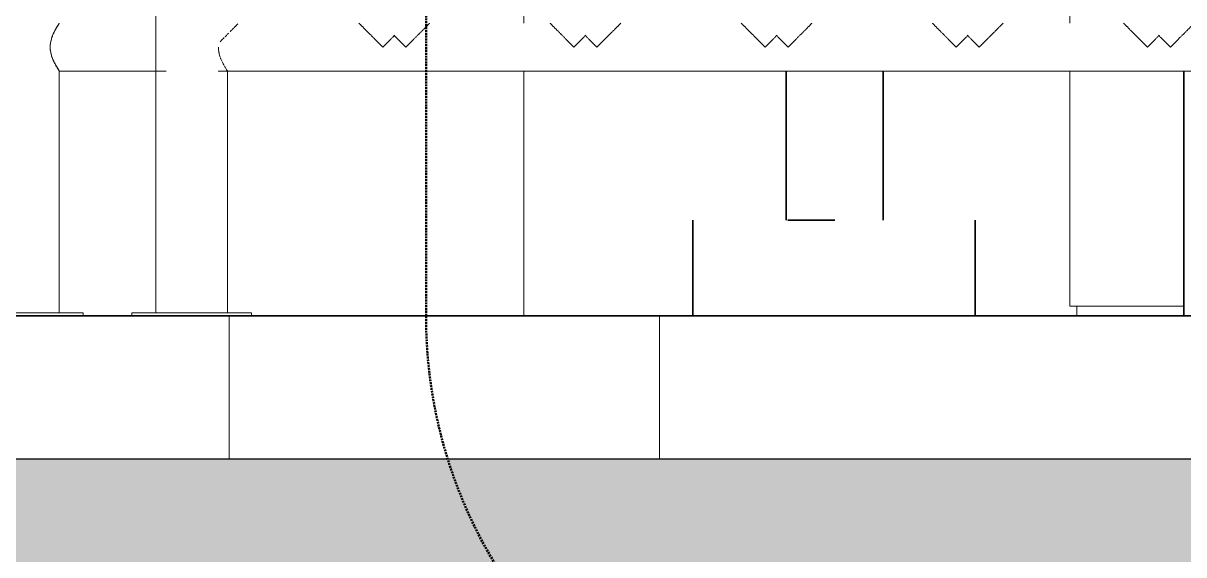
# Model space of a CAD drawing. Header units: millimetres. Extents: x -153298 to 620751, y -313239 to 250031.
# Drawn here: x 76891 to 78106, y -226695 to -226139 of the extents above; entities that cross this region are included whole.
import ezdxf

# ---------------------------------------------------------------- set-up
doc = ezdxf.new("R2010")
doc.units = ezdxf.units.MM
doc.linetypes.add('Centre', pattern=[31.75, 6.35, -4.7625, 15.875, -4.7625])
doc.linetypes.add('DPA_Hidden 50', pattern=[3, 2, -1])
doc.layers.add('000 - EXISTING_CANOPY_MAIN_COLOR_1', color=7, linetype='Continuous')
for name, color, linetype, lineweight in [('A-ANNO-SYMB', 7, 'Continuous', 9), ('A-DETL-GENF', 7, 'Continuous', 35), ('A-DETL-THIN', 7, 'Continuous', 25), ('A-FLOR-E', 7, 'Continuous', 35), ('A-FLOR-HRAL', 7, 'Continuous', 25), ('A-FLOR-LEVL', 7, 'Continuous', 35), ('A-FLOR-OTLN', 7, 'Continuous', 35), ('A-GENM', 7, 'Continuous', 9), ('A-WALL-PATT', 7, 'Continuous', 35), ('E-LITE-EQPM', 7, 'Continuous', 35), ('WALL-E', 7, 'Continuous', 35)]:
    doc.layers.add(name, color=color, linetype=linetype, lineweight=lineweight)

# ---------------------------------------------------------------- blocks, each defined once
blk = doc.blocks.new('ACM_Handhole - ACM_Handhole-V175-2150-01 ENTRANCE 1 ELEVATION 4')
at = {"layer": 'E-LITE-EQPM', "color": 7, "lineweight": 20}
for p, q in [((10204.4, 101450), (9754.4, 101450)), ((9754.4, 101450), (10204.4, 101450)), ((9754.4, 101300), (9754.4, 101450)), ((10144.4, 101450), (9814.4, 101450)), ((9814.4, 101450), (10144.4, 101450)), ((10139.4, 101450), (9819.4, 101450)), ((9819.4, 101450), (10139.4, 101450)), ((10204.4, 101450), (10204.4, 101300))]:
    blk.add_line(p, q, dxfattribs=at)
blk = doc.blocks.new('PPL-C-AECM-1-PP19-EE-M3-0001_rvt-3-2150-01 ENTRANCE 1 ELEVATION 4')
at = {"layer": 'E-LITE-EQPM', "color": 7, "lineweight": 20}
blk.add_blockref('ACM_Handhole - ACM_Handhole-V175-2150-01 ENTRANCE 1 ELEVATION 4', (0, 0), dxfattribs=at)
blk = doc.blocks.new('PPL-C-AECM-1-PP19-EE-M3-0001_rvt-4-2150-01 ENTRANCE 1 ELEVATION 4')
at = {"layer": 'E-LITE-EQPM', "color": 7, "lineweight": 20}
blk.add_blockref('ACM_Handhole - ACM_Handhole-V175-2150-01 ENTRANCE 1 ELEVATION 4', (0, 0), dxfattribs=at)
blk = doc.blocks.new('Railing - RL7_Baluster Post-V151-2150-01 ENTRANCE 1 ELEVATION 4')
at = {"layer": '000 - EXISTING_CANOPY_MAIN_COLOR_1', "color": 7, "lineweight": 9}
for p, q in [((10753, 102675), (10753, 102533.5)), ((10753, 102533.5), (10753, 102675)), ((10803, 102533.5), (10803, 102675)), ((10803, 102533.5), (10803, 102675)), ((10803, 101756), (10803, 102483.5)), ((10803, 101756), (10803, 102483.5)), ((10859, 102431.3), (10803, 102431.3)), ((10803, 102421.2), (10803, 102429.9)), ((10803, 102429.9), (10803, 102421.2)), ((10803, 102421.2), (10803, 102412.6)), ((10803, 102412.6), (10803, 102421.2)), ((10803, 102411.3), (10859, 102411.3)), ((10859, 102181.3), (10803, 102181.3)), ((10803, 102171.2), (10803, 102179.9)), ((10803, 102179.9), (10803, 102171.2)), ((10803, 102171.2), (10803, 102162.6)), ((10803, 102162.6), (10803, 102171.2)), ((10803, 102161.3), (10859, 102161.3)), ((10753, 101706.1), (10753, 101601.2)), ((10753, 101601.2), (10753, 101706.1)), ((10803, 101649.2), (10803, 101706.1)), ((10803, 101653.3), (10803, 101706.1))]:
    blk.add_line(p, q, dxfattribs=at)
at = {"layer": '000 - EXISTING_CANOPY_MAIN_COLOR_1', "color": 7, "lineweight": 9, "flags": 128}
for points in [[(10865, 102432.5), (10864.5, 102432.3), (10863.9, 102432.1), (10863.3, 102431.9), (10862.8, 102431.7), (10862.2, 102431.6), (10861.6, 102431.5), (10861, 102431.4), (10860.4, 102431.3), (10859.8, 102431.3), (10859.2, 102431.3), (10859, 102431.3)], [(10859, 102411.3), (10860.4, 102411.3), (10861.8, 102411.4), (10863.2, 102411.5), (10864.6, 102411.7)], [(10865, 102182.5), (10864.5, 102182.3), (10863.9, 102182.1), (10863.3, 102181.9), (10862.8, 102181.7), (10862.2, 102181.6), (10861.6, 102181.5), (10861, 102181.4), (10860.4, 102181.3), (10859.8, 102181.3), (10859.2, 102181.3), (10859, 102181.3)], [(10859, 102161.3), (10860.4, 102161.3), (10861.8, 102161.4), (10863.2, 102161.5), (10864.6, 102161.7)]]:
    blk.add_lwpolyline(points, dxfattribs=at)
blk = doc.blocks.new('Railing - RL7_Baluster Post-V152-2150-01 ENTRANCE 1 ELEVATION 4')
at = {"layer": '000 - EXISTING_CANOPY_MAIN_COLOR_1', "color": 7, "lineweight": 9}
for p, q in [((10753, 102601.2), (10753, 102533.5)), ((10753, 102533.5), (10753, 102601.2)), ((10803, 102533.5), (10803, 102601.2)), ((10803, 102533.5), (10803, 102601.2)), ((10803, 101756), (10803, 102483.5)), ((10803, 101756), (10803, 102483.5)), ((10859, 102331.3), (10803, 102331.3)), ((10803, 102321.2), (10803, 102329.9)), ((10803, 102329.9), (10803, 102321.2)), ((10803, 102321.2), (10803, 102312.6)), ((10803, 102312.6), (10803, 102321.2)), ((10803, 102311.3), (10859, 102311.3)), ((10859, 102081.3), (10803, 102081.3)), ((10803, 102071.2), (10803, 102079.9)), ((10803, 102079.9), (10803, 102071.2)), ((10803, 102071.2), (10803, 102064.2)), ((10803, 102064.2), (10803, 102071.2)), ((10803, 102061.3), (10859, 102061.3)), ((10753, 101706.1), (10753, 101501.2)), ((10753, 101501.2), (10753, 101706.1)), ((10803, 101549.2), (10803, 101706.1)), ((10803, 101553.3), (10803, 101706.1))]:
    blk.add_line(p, q, dxfattribs=at)
at = {"layer": '000 - EXISTING_CANOPY_MAIN_COLOR_1', "color": 7, "lineweight": 9, "flags": 128}
for points in [[(10865, 102332.5), (10864.5, 102332.3), (10863.9, 102332.1), (10863.3, 102331.9), (10862.8, 102331.7), (10862.2, 102331.6), (10861.6, 102331.5), (10861, 102331.4), (10860.4, 102331.3), (10859.8, 102331.3), (10859.2, 102331.3), (10859, 102331.3)], [(10859, 102311.3), (10860.4, 102311.3), (10861.8, 102311.4), (10863.2, 102311.5), (10864.6, 102311.7), (10866, 102311.9), (10867.4, 102312.3), (10868.7, 102312.6), (10870.1, 102313), (10871.4, 102313.5), (10872.7, 102314), (10874, 102314.6)], [(10865, 102082.5), (10864.5, 102082.3), (10863.9, 102082.1), (10863.3, 102081.9), (10862.8, 102081.7), (10862.2, 102081.6), (10861.6, 102081.5), (10861, 102081.4), (10860.4, 102081.3), (10859.8, 102081.3), (10859.2, 102081.3), (10859, 102081.3)], [(10859, 102061.3), (10860.4, 102061.3), (10861.8, 102061.4), (10863.2, 102061.5), (10864.6, 102061.7), (10866, 102061.9), (10867.4, 102062.3), (10868.7, 102062.6), (10870.1, 102063), (10871.4, 102063.5), (10872.7, 102064), (10874, 102064.6)]]:
    blk.add_lwpolyline(points, dxfattribs=at)
blk = doc.blocks.new('Railing - RL7_Baluster Post-V158-2150-01 ENTRANCE 1 ELEVATION 4')
at = {"layer": '000 - EXISTING_CANOPY_MAIN_COLOR_1', "color": 7, "lineweight": 9}
for p, q in [((10803, 101756), (10803, 102483.5)), ((10803, 101756), (10803, 102483.5)), ((10874, 102316.1), (10874, 102248.3)), ((10859, 102233.3), (10803, 102233.3)), ((10803, 102223.3), (10803, 102232)), ((10803, 102232), (10803, 102223.3)), ((10803, 102223.3), (10803, 102220.7)), ((10803, 102220.7), (10803, 102223.3)), ((10803, 102219.8), (10803, 102214.7)), ((10803, 102214.7), (10803, 102219.8)), ((10803, 102213.3), (10859, 102213.3)), ((10874, 102066.1), (10874, 101998.3)), ((10859, 101983.3), (10803, 101983.3)), ((10803, 101973.3), (10803, 101982)), ((10803, 101982), (10803, 101973.3)), ((10803, 101973.3), (10803, 101964.7)), ((10803, 101964.7), (10803, 101973.3)), ((10803, 101963.3), (10859, 101963.3)), ((10753, 101706.1), (10753, 101450)), ((10753, 101450), (10753, 101706.1)), ((10803, 101452), (10803, 101706.1)), ((10803, 101455.4), (10803, 101706.1))]:
    blk.add_line(p, q, dxfattribs=at)
at = {"layer": '000 - EXISTING_CANOPY_MAIN_COLOR_1', "color": 7, "lineweight": 9, "flags": 128}
for points in [[(10874, 102248.3), (10874, 102247.7), (10874, 102247.1), (10873.9, 102246.5), (10873.9, 102245.9), (10873.7, 102245.4), (10873.6, 102244.8), (10873.5, 102244.2), (10873.3, 102243.6), (10873.1, 102243), (10872.9, 102242.5), (10872.6, 102241.9), (10872.4, 102241.4), (10872.1, 102240.9), (10871.8, 102240.4), (10871.4, 102239.9), (10871.1, 102239.4), (10870.7, 102238.9), (10870.3, 102238.4), (10869.9, 102238), (10869.5, 102237.6), (10869.1, 102237.2), (10868.6, 102236.8), (10868.1, 102236.4), (10867.7, 102236), (10867.2, 102235.7), (10866.6, 102235.4), (10866.1, 102235.1), (10865.6, 102234.8), (10865, 102234.6), (10864.5, 102234.4), (10863.9, 102234.1), (10863.3, 102234), (10862.8, 102233.8), (10862.2, 102233.7), (10861.6, 102233.6), (10861, 102233.5), (10860.4, 102233.4), (10859.8, 102233.4), (10859.2, 102233.3), (10859, 102233.3)], [(10859, 102213.3), (10860.4, 102213.4), (10861.8, 102213.4), (10863.2, 102213.6), (10864.6, 102213.8), (10866, 102214), (10867.4, 102214.3), (10868.7, 102214.7), (10870.1, 102215.1), (10871.4, 102215.6), (10872.7, 102216.1), (10874, 102216.7), (10875.2, 102217.3), (10876.4, 102218), (10877.6, 102218.7), (10878.8, 102219.4), (10880, 102220.3), (10881.1, 102221.1), (10882.1, 102222), (10883.2, 102223), (10884.2, 102223.9), (10885.1, 102225), (10886, 102226), (10886.9, 102227.1), (10887.7, 102228.3), (10888.5, 102229.4), (10889.2, 102230.6), (10889.9, 102231.8)], [(10874, 101998.3), (10874, 101997.7), (10874, 101997.1), (10873.9, 101996.5), (10873.9, 101995.9), (10873.7, 101995.4), (10873.6, 101994.8), (10873.5, 101994.2), (10873.3, 101993.6), (10873.1, 101993), (10872.9, 101992.5), (10872.6, 101991.9), (10872.4, 101991.4), (10872.1, 101990.9), (10871.8, 101990.4), (10871.4, 101989.9), (10871.1, 101989.4), (10870.7, 101988.9), (10870.3, 101988.4), (10869.9, 101988), (10869.5, 101987.6), (10869.1, 101987.2), (10868.6, 101986.8), (10868.1, 101986.4), (10867.7, 101986), (10867.2, 101985.7), (10866.6, 101985.4), (10866.1, 101985.1), (10865.6, 101984.8), (10865, 101984.6), (10864.5, 101984.4), (10863.9, 101984.1), (10863.3, 101984), (10862.8, 101983.8), (10862.2, 101983.7), (10861.6, 101983.6), (10861, 101983.5), (10860.4, 101983.4), (10859.8, 101983.4), (10859.2, 101983.3), (10859, 101983.3)], [(10859, 101963.3), (10860.4, 101963.4), (10861.8, 101963.4), (10863.2, 101963.6), (10864.6, 101963.8), (10866, 101964), (10867.4, 101964.3), (10868.7, 101964.7), (10870.1, 101965.1), (10871.4, 101965.6), (10872.7, 101966.1), (10874, 101966.7), (10875.2, 101967.3), (10876.4, 101968), (10877.6, 101968.7), (10878.8, 101969.4), (10880, 101970.3), (10881.1, 101971.1), (10882.1, 101972), (10883.2, 101973), (10884.2, 101973.9), (10885.1, 101975), (10886, 101976), (10886.9, 101977.1), (10887.7, 101978.3), (10888.5, 101979.4), (10889.2, 101980.6), (10889.9, 101981.8)]]:
    blk.add_lwpolyline(points, dxfattribs=at)
blk = doc.blocks.new('Railing - Railing-6648742-2150-01 ENTRANCE 1 ELEVATION 4')
at = {"color": 7}
for name in ['Railing - RL7_Baluster Post-V151-2150-01 ENTRANCE 1 ELEVATION 4', 'Railing - RL7_Baluster Post-V152-2150-01 ENTRANCE 1 ELEVATION 4', 'Railing - RL7_Baluster Post-V158-2150-01 ENTRANCE 1 ELEVATION 4']:
    blk.add_blockref(name, (0, 0), dxfattribs=at)
blk = doc.blocks.new('LUMINAIRE BOLLARD - LUMINAIRE BOLLARD-V323-2150-01 ENTRANCE 1 ELEVATION 4')
at = {"layer": 'A-GENM', "color": 7}
for p, q in [((10633.8, 102410), (10633.8, 101756)), ((10689.8, 102410), (10633.8, 102410)), ((10633.8, 102410), (10689.8, 102410)), ((10657.9, 102310), (10656.5, 102310)), ((10656.5, 102310), (10689.8, 102310)), ((10656.5, 102310), (10656.5, 102260)), ((10681.4, 102310), (10657.9, 102310)), ((10689.8, 102310), (10688, 102310)), ((10689.8, 102260), (10656.5, 102260)), ((10656.5, 102260), (10657.9, 102260)), ((10657.9, 102260), (10681.4, 102260)), ((10688, 102260), (10689.8, 102260)), ((10633.8, 101706), (10633.8, 101460)), ((10753.6, 101460), (10633.8, 101460)), ((10633.8, 101460), (10753.6, 101460)), ((10641.3, 101460), (10641.3, 101450)), ((10641.3, 101460), (10753.7, 101460)), ((10753.7, 101460), (10641.3, 101460))]:
    blk.add_line(p, q, dxfattribs=at)
at = {"layer": 'A-GENM', "color": 7, "flags": 128}
blk.add_lwpolyline([(10633.8, 102410), (10636.4, 102413.2), (10639.2, 102416.4), (10642.2, 102419.4), (10645.2, 102422.3), (10648.3, 102425.1), (10651.6, 102427.7), (10655, 102430.3), (10658.4, 102432.6), (10662, 102434.9), (10665.6, 102437), (10669.3, 102438.9), (10673.1, 102440.7), (10677, 102442.4), (10680.9, 102443.9), (10684.9, 102445.2), (10689, 102446.4)], dxfattribs=at)
blk = doc.blocks.new('ACM_L14 - LED Street Light Luminaire with Wide Light - PRA4-CB-8-17314108-2150-01 ENTRANCE 1 ELEVATION 4')
at = {"layer": 'E-LITE-EQPM', "color": 7}
for p, q in [((10337, 101706), (10337, 101550)), ((10438.6, 101550), (10438.6, 101706)), ((10239.4, 101550), (10239.4, 101450)), ((10338, 101550), (10338, 101550)), ((10387.8, 101550), (10338.8, 101550)), ((10338.8, 101550), (10387.8, 101550)), ((10387, 101550), (10387, 101550)), ((10387, 101550), (10387, 101550)), ((10387.8, 101550), (10387.8, 101550)), ((10534.7, 101450), (10534.7, 101550)), ((10687, 101450), (10087, 101450)), ((10087, 101450), (10687, 101450)), ((10387, 101450), (10387, 101450)), ((10387, 101450), (10387, 101450))]:
    blk.add_line(p, q, dxfattribs=at)
blk = doc.blocks.new('Railing - 2800 _L_-V328-2150-01 ENTRANCE 1 ELEVATION 4')
at = {"layer": '000 - EXISTING_CANOPY_MAIN_COLOR_1', "color": 7, "lineweight": 9}
for p, q in [((9576.5, 101453.2), (9576.5, 101706)), ((9576.5, 101706), (9688.5, 101706)), ((9742.7, 101706), (10939, 101706)), ((9476.5, 101453.2), (9601.5, 101453.2)), ((9601.5, 101450), (9476.5, 101450)), ((9476.5, 101450), (9601.5, 101450)), ((9501.5, 101450), (9557.6, 101450)), ((9557.6, 101450), (9501.5, 101450)), ((9557.8, 101450), (9576.5, 101450)), ((9576.5, 101450), (9557.8, 101450)), ((9601.5, 101453.2), (9576.5, 101453.2)), ((9601.5, 101453.2), (9601.5, 101450)), ((9601.5, 101450), (9601.5, 101453.2))]:
    blk.add_line(p, q, dxfattribs=at)
for points, knots in [([(9567, 101731), (9567, 101732), (9567.1, 101733.9), (9567.5, 101736.7), (9568.1, 101739), (9568.6, 101740.7), (9569, 101742), (9569.5, 101743.2), (9570.2, 101744.8), (9571.4, 101747.4), (9572.9, 101750.3), (9574.3, 101752.5), (9575.1, 101753.7), (9575.6, 101754.5), (9576, 101755.2), (9576.4, 101755.8), (9576.5, 101756), (9576.5, 101756)], [0, 0, 0, 0, 0.071429, 0.142857, 0.214286, 0.25, 0.285714, 0.321429, 0.357143, 0.428571, 0.571429, 0.678571, 0.732143, 0.785714, 0.839286, 0.892857, 1, 1, 1, 1]), ([(9573.1, 101750.4), (9572.4, 101749.3), (9571.2, 101747), (9569.9, 101744.1), (9569.2, 101742.3), (9568.7, 101741.1), (9568.2, 101739.4), (9567.7, 101737.4), (9567.2, 101734.7), (9567, 101732.5), (9567, 101731)], [0.4285714, 0.4285714, 0.4285714, 0.4285714, 0.5714286, 0.6785714, 0.7053571, 0.7321429, 0.7857143, 0.8392857, 0.8928571, 1, 1, 1, 1]), ([(9576.1, 101755.3), (9575.8, 101754.9), (9575, 101753.7), (9573.8, 101751.8), (9573.3, 101750.8)], [0.1428571, 0.1428571, 0.1428571, 0.1428571, 0.2857143, 0.4137152, 0.4137152, 0.4137152, 0.4137152]), ([(9750, 101741.9), (9750.4, 101742.4), (9751.6, 101743.5), (9752.7, 101744.7), (9753.5, 101745.4), (9753.5, 101745.5)], [-0.6699948, -0.6699948, -0.6699948, -0.6699948, -0.625, -0.5625, -0.5551598, -0.5551598, -0.5551598, -0.5551598]), ([(9761.4, 101753.4), (9761.6, 101753.6), (9762, 101754), (9762.7, 101754.7), (9763.1, 101755.1), (9763.3, 101755.3)], [-0.25, -0.25, -0.25, -0.25, -0.21875, -0.1875, -0.125, -0.125, -0.125, -0.125]), ([(9939, 101731), (9940.4, 101732.4), (9943.2, 101735.2), (9946.7, 101738.7), (9949.4, 101741.4), (9951.4, 101743.4), (9953, 101745), (9954.2, 101746.2), (9955.2, 101747.1), (9956.1, 101748), (9956.9, 101748.9), (9957.8, 101749.7), (9958.6, 101750.6), (9959.3, 101751.3), (9960.1, 101752.1), (9960.8, 101752.7), (9961.4, 101753.4), (9962, 101754), (9962.7, 101754.7), (9963.4, 101755.4), (9963.9, 101755.9), (9964, 101756), (9964, 101756)], [-1, -1, -1, -1, -0.875, -0.75, -0.6875, -0.625, -0.5625, -0.53125, -0.5, -0.46875, -0.4375, -0.40625, -0.375, -0.34375, -0.3125, -0.28125, -0.25, -0.21875, -0.1875, -0.125, -0.0625, 0, 0, 0, 0]), ([(10139, 101731), (10140.4, 101732.4), (10143.2, 101735.2), (10146.7, 101738.7), (10149.4, 101741.4), (10151.4, 101743.4), (10153, 101745), (10154.2, 101746.2), (10155.2, 101747.1), (10156.1, 101748), (10156.9, 101748.9), (10157.8, 101749.7), (10158.6, 101750.6), (10159.3, 101751.3), (10160.1, 101752.1), (10160.8, 101752.7), (10161.4, 101753.4), (10162, 101754), (10162.7, 101754.7), (10163.4, 101755.4), (10163.9, 101755.9), (10164, 101756), (10164, 101756)], [-1, -1, -1, -1, -0.875, -0.75, -0.6875, -0.625, -0.5625, -0.53125, -0.5, -0.46875, -0.4375, -0.40625, -0.375, -0.34375, -0.3125, -0.28125, -0.25, -0.21875, -0.1875, -0.125, -0.0625, 0, 0, 0, 0]), ([(10339, 101731), (10340.4, 101732.4), (10343.2, 101735.2), (10346.7, 101738.7), (10349.4, 101741.4), (10351.4, 101743.4), (10353, 101745), (10354.2, 101746.2), (10355.2, 101747.1), (10356.1, 101748), (10356.9, 101748.9), (10357.8, 101749.7), (10358.6, 101750.6), (10359.3, 101751.3), (10360.1, 101752.1), (10360.8, 101752.7), (10361.4, 101753.4), (10362, 101754), (10362.7, 101754.7), (10363.4, 101755.4), (10363.9, 101755.9), (10364, 101756), (10364, 101756)], [-1, -1, -1, -1, -0.875, -0.75, -0.6875, -0.625, -0.5625, -0.53125, -0.5, -0.46875, -0.4375, -0.40625, -0.375, -0.34375, -0.3125, -0.28125, -0.25, -0.21875, -0.1875, -0.125, -0.0625, 0, 0, 0, 0]), ([(10564, 101756), (10564, 101756), (10563.9, 101755.9), (10563.4, 101755.4), (10562.7, 101754.7), (10562, 101754), (10561.4, 101753.4), (10560.8, 101752.7), (10560.1, 101752.1), (10559.3, 101751.3), (10558.6, 101750.6), (10557.8, 101749.7), (10556.9, 101748.9), (10556.1, 101748), (10555.2, 101747.1), (10554.2, 101746.2), (10553, 101745), (10551.4, 101743.4), (10549.4, 101741.4), (10546.7, 101738.7), (10543.2, 101735.2), (10540.4, 101732.4), (10539, 101731)], [0, 0, 0, 0, 0.0625, 0.125, 0.1875, 0.21875, 0.25, 0.28125, 0.3125, 0.34375, 0.375, 0.40625, 0.4375, 0.46875, 0.5, 0.53125, 0.5625, 0.625, 0.6875, 0.75, 0.875, 1, 1, 1, 1]), ([(10764, 101756), (10764, 101756), (10763.9, 101755.9), (10763.4, 101755.4), (10762.7, 101754.7), (10762, 101754), (10761.4, 101753.4), (10760.8, 101752.7), (10760.1, 101752.1), (10759.3, 101751.3), (10758.6, 101750.6), (10757.8, 101749.7), (10756.9, 101748.9), (10756.1, 101748), (10755.2, 101747.1), (10754.2, 101746.2), (10753, 101745), (10751.4, 101743.4), (10749.4, 101741.4), (10746.7, 101738.7), (10743.2, 101735.2), (10740.4, 101732.4), (10739, 101731)], [0, 0, 0, 0, 0.0625, 0.125, 0.1875, 0.21875, 0.25, 0.28125, 0.3125, 0.34375, 0.375, 0.40625, 0.4375, 0.46875, 0.5, 0.53125, 0.5625, 0.625, 0.6875, 0.75, 0.875, 1, 1, 1, 1]), ([(9744.7, 101736.7), (9745.6, 101737.6), (9747.1, 101739), (9748.5, 101740.4), (9749, 101741)], [-0.8294938, -0.8294938, -0.8294938, -0.8294938, -0.75, -0.6992717, -0.6992717, -0.6992717, -0.6992717]), ([(9926.7, 101743.4), (9927.3, 101742.7), (9928.6, 101741.4), (9931.3, 101738.7), (9934.8, 101735.2), (9937.6, 101732.4), (9939, 101731)], [-0.375, -0.375, -0.375, -0.375, -0.3125, -0.25, -0.125, 0, 0, 0, 0]), ([(10126.7, 101743.4), (10127.3, 101742.7), (10128.6, 101741.4), (10131.3, 101738.7), (10134.8, 101735.2), (10137.6, 101732.4), (10139, 101731)], [-0.375, -0.375, -0.375, -0.375, -0.3125, -0.25, -0.125, 0, 0, 0, 0]), ([(10326.7, 101743.4), (10327.3, 101742.7), (10328.6, 101741.4), (10331.3, 101738.7), (10334.8, 101735.2), (10337.6, 101732.4), (10339, 101731)], [-0.375, -0.375, -0.375, -0.375, -0.3125, -0.25, -0.125, 0, 0, 0, 0]), ([(10539, 101731), (10537.6, 101732.4), (10534.8, 101735.2), (10531.3, 101738.7), (10528.6, 101741.4), (10527.3, 101742.7), (10526.7, 101743.4)], [0, 0, 0, 0, 0.125, 0.25, 0.3125, 0.375, 0.375, 0.375, 0.375]), ([(10739, 101731), (10737.6, 101732.4), (10734.8, 101735.2), (10731.3, 101738.7), (10728.6, 101741.4), (10727.3, 101742.7), (10726.7, 101743.4)], [0, 0, 0, 0, 0.125, 0.25, 0.3125, 0.375, 0.375, 0.375, 0.375]), ([(9576.5, 101706), (9576.5, 101706), (9576.2, 101706.5), (9574.9, 101708.4), (9573.1, 101711.4), (9571.2, 101715), (9569.9, 101717.9), (9569.2, 101719.7), (9568.7, 101720.9), (9568.2, 101722.6), (9567.7, 101724.6), (9567.2, 101727.3), (9567, 101729.5), (9567, 101731)], [0, 0, 0, 0, 0.142857, 0.285714, 0.428571, 0.571429, 0.678571, 0.705357, 0.732143, 0.785714, 0.839286, 0.892857, 1, 1, 1, 1]), ([(9567, 101731), (9567, 101730), (9567.1, 101728.1), (9567.5, 101725.3), (9568.1, 101723), (9568.6, 101721.3), (9569, 101720), (9569.5, 101718.8), (9570.2, 101717.2), (9571.4, 101714.6), (9572.4, 101712.7), (9573.1, 101711.6)], [0, 0, 0, 0, 0.0714286, 0.1428571, 0.2142857, 0.25, 0.2857143, 0.3214286, 0.3571429, 0.4285714, 0.5714286, 0.5714286, 0.5714286, 0.5714286]), ([(9573.1, 101711.6), (9573.6, 101710.7), (9574.3, 101709.5), (9575.1, 101708.3), (9575.6, 101707.5), (9575.9, 101707), (9576, 101706.7), (9576.1, 101706.7)], [0.5714286, 0.5714286, 0.5714286, 0.5714286, 0.6785714, 0.7321429, 0.7857143, 0.8392857, 0.8571429, 0.8571429, 0.8571429, 0.8571429])]:
    blk.add_open_spline(points, degree=3, knots=knots, dxfattribs=at)
blk.add_open_spline([(9755.2, 101747.1), (9755.5, 101747.4), (9756.1, 101748), (9756.9, 101748.9), (9757.8, 101749.7), (9758.6, 101750.6), (9759.3, 101751.3), (9760.1, 101752.1), (9760.8, 101752.7), (9761.2, 101753.2), (9761.4, 101753.4)], degree=3, dxfattribs=at)
blk = doc.blocks.new('Railing - 2800 _L_-V329-2150-01 ENTRANCE 1 ELEVATION 4')
at = {"layer": '000 - EXISTING_CANOPY_MAIN_COLOR_1', "color": 7, "lineweight": 9}
for p, q in [((9677.5, 102625), (9677.5, 101453.2)), ((9752.5, 101453.2), (9752.5, 101706)), ((9752.5, 101706), (11115, 101706)), ((9677.5, 101453.2), (9652.5, 101453.2)), ((9652.5, 101453.2), (9777.5, 101453.2)), ((9652.5, 101453.2), (9652.5, 101450)), ((9652.5, 101453.2), (9652.5, 101450)), ((9777.5, 101450), (9652.5, 101450)), ((9652.5, 101450), (9777.5, 101450)), ((9677.5, 101450), (9752.5, 101450)), ((9752.5, 101450), (9677.5, 101450)), ((9777.5, 101453.2), (9752.5, 101453.2)), ((9777.5, 101453.2), (9777.5, 101450)), ((9777.5, 101450), (9777.5, 101453.2))]:
    blk.add_line(p, q, dxfattribs=at)
for points, knots in [([(9890, 101756), (9890, 101756), (9890.2, 101755.9), (9890.7, 101755.4), (9891.4, 101754.7), (9892.1, 101754), (9892.6, 101753.4), (9893.3, 101752.7), (9894, 101752.1), (9894.7, 101751.3), (9895.5, 101750.6), (9896.3, 101749.7), (9897.1, 101748.9), (9898, 101748), (9898.9, 101747.1), (9899.8, 101746.2), (9901.1, 101745), (9902.7, 101743.4), (9904.6, 101741.4), (9907.3, 101738.7), (9910.8, 101735.2), (9913.6, 101732.4), (9915, 101731)], [-1, -1, -1, -1, -0.9375, -0.875, -0.8125, -0.78125, -0.75, -0.71875, -0.6875, -0.65625, -0.625, -0.59375, -0.5625, -0.53125, -0.5, -0.46875, -0.4375, -0.375, -0.3125, -0.25, -0.125, 0, 0, 0, 0]), ([(10090, 101756), (10090, 101756), (10090.2, 101755.9), (10090.7, 101755.4), (10091.4, 101754.7), (10092.1, 101754), (10092.6, 101753.4), (10093.3, 101752.7), (10094, 101752.1), (10094.7, 101751.3), (10095.5, 101750.6), (10096.3, 101749.7), (10097.1, 101748.9), (10098, 101748), (10098.9, 101747.1), (10099.8, 101746.2), (10101.1, 101745), (10102.7, 101743.4), (10104.6, 101741.4), (10107.3, 101738.7), (10110.8, 101735.2), (10113.6, 101732.4), (10115, 101731)], [-1, -1, -1, -1, -0.9375, -0.875, -0.8125, -0.78125, -0.75, -0.71875, -0.6875, -0.65625, -0.625, -0.59375, -0.5625, -0.53125, -0.5, -0.46875, -0.4375, -0.375, -0.3125, -0.25, -0.125, 0, 0, 0, 0]), ([(10290, 101756), (10290, 101756), (10290.2, 101755.9), (10290.7, 101755.4), (10291.4, 101754.7), (10292.1, 101754), (10292.6, 101753.4), (10293.3, 101752.7), (10294, 101752.1), (10294.7, 101751.3), (10295.5, 101750.6), (10296.3, 101749.7), (10297.1, 101748.9), (10298, 101748), (10298.9, 101747.1), (10299.8, 101746.2), (10301.1, 101745), (10302.7, 101743.4), (10304.6, 101741.4), (10307.3, 101738.7), (10310.8, 101735.2), (10313.6, 101732.4), (10315, 101731)], [-1, -1, -1, -1, -0.9375, -0.875, -0.8125, -0.78125, -0.75, -0.71875, -0.6875, -0.65625, -0.625, -0.59375, -0.5625, -0.53125, -0.5, -0.46875, -0.4375, -0.375, -0.3125, -0.25, -0.125, 0, 0, 0, 0]), ([(10490, 101756), (10490, 101756), (10490.2, 101755.9), (10490.7, 101755.4), (10491.4, 101754.7), (10492.1, 101754), (10492.6, 101753.4), (10493.3, 101752.7), (10494, 101752.1), (10494.7, 101751.3), (10495.5, 101750.6), (10496.3, 101749.7), (10497.1, 101748.9), (10498, 101748), (10498.9, 101747.1), (10499.8, 101746.2), (10501.1, 101745), (10502.7, 101743.4), (10504.6, 101741.4), (10507.3, 101738.7), (10510.8, 101735.2), (10513.6, 101732.4), (10515, 101731)], [-1, -1, -1, -1, -0.9375, -0.875, -0.8125, -0.78125, -0.75, -0.71875, -0.6875, -0.65625, -0.625, -0.59375, -0.5625, -0.53125, -0.5, -0.46875, -0.4375, -0.375, -0.3125, -0.25, -0.125, 0, 0, 0, 0]), ([(10715, 101731), (10713.6, 101732.4), (10710.8, 101735.2), (10707.3, 101738.7), (10704.6, 101741.4), (10702.7, 101743.4), (10701.1, 101745), (10699.8, 101746.2), (10698.9, 101747.1), (10698, 101748), (10697.1, 101748.9), (10696.3, 101749.7), (10695.5, 101750.6), (10694.7, 101751.3), (10694, 101752.1), (10693.3, 101752.7), (10692.6, 101753.4), (10692.1, 101754), (10691.4, 101754.7), (10690.7, 101755.4), (10690.2, 101755.9), (10690, 101756), (10690, 101756)], [0, 0, 0, 0, 0.125, 0.25, 0.3125, 0.375, 0.4375, 0.46875, 0.5, 0.53125, 0.5625, 0.59375, 0.625, 0.65625, 0.6875, 0.71875, 0.75, 0.78125, 0.8125, 0.875, 0.9375, 1, 1, 1, 1]), ([(9915, 101731), (9916.4, 101732.4), (9919.2, 101735.2), (9922.7, 101738.7), (9925.4, 101741.4), (9926.7, 101742.7), (9927.4, 101743.4)], [-1, -1, -1, -1, -0.875, -0.75, -0.6875, -0.625, -0.625, -0.625, -0.625]), ([(10115, 101731), (10116.4, 101732.4), (10119.2, 101735.2), (10122.7, 101738.7), (10125.4, 101741.4), (10126.7, 101742.7), (10127.4, 101743.4)], [-1, -1, -1, -1, -0.875, -0.75, -0.6875, -0.625, -0.625, -0.625, -0.625]), ([(10315, 101731), (10316.4, 101732.4), (10319.2, 101735.2), (10322.7, 101738.7), (10325.4, 101741.4), (10326.7, 101742.7), (10327.4, 101743.4)], [-1, -1, -1, -1, -0.875, -0.75, -0.6875, -0.625, -0.625, -0.625, -0.625]), ([(10515, 101731), (10516.4, 101732.4), (10519.2, 101735.2), (10522.7, 101738.7), (10525.4, 101741.4), (10526.7, 101742.7), (10527.4, 101743.4)], [-1, -1, -1, -1, -0.875, -0.75, -0.6875, -0.625, -0.625, -0.625, -0.625]), ([(10727.4, 101743.4), (10726.7, 101742.7), (10725.4, 101741.4), (10722.7, 101738.7), (10719.2, 101735.2), (10716.4, 101732.4), (10715, 101731)], [0.625, 0.625, 0.625, 0.625, 0.6875, 0.75, 0.875, 1, 1, 1, 1]), ([(9743.6, 101725.3), (9743.5, 101725.7), (9743.1, 101727.6), (9743, 101729.5), (9743, 101731)], [0.8571429, 0.8571429, 0.8571429, 0.8571429, 0.8928571, 1, 1, 1, 1]), ([(9744.8, 101720.6), (9744.6, 101721.3), (9744.2, 101722.6), (9743.8, 101724.1), (9743.6, 101725), (9743.6, 101725.2)], [0.7321429, 0.7321429, 0.7321429, 0.7321429, 0.7857143, 0.8392857, 0.8545356, 0.8545356, 0.8545356, 0.8545356]), ([(9746.8, 101715.8), (9746.4, 101716.7), (9745.8, 101718), (9745.3, 101719.4), (9745.2, 101719.7)], [0.5837707, 0.5837707, 0.5837707, 0.5837707, 0.6785714, 0.7053571, 0.7053571, 0.7053571, 0.7053571]), ([(9752.5, 101706), (9752.5, 101706), (9752.2, 101706.4), (9751.5, 101707.6), (9751, 101708.3)], [0, 0, 0, 0, 0.1428571, 0.2690357, 0.2690357, 0.2690357, 0.2690357])]:
    blk.add_open_spline(points, degree=3, knots=knots, dxfattribs=at)
for points in [[(9749, 101711.8), (9748.4, 101712.8), (9747.8, 101713.9), (9747.2, 101715.1)], [(9750.8, 101708.7), (9750.3, 101709.4), (9749.8, 101710.3), (9749.3, 101711.2)]]:
    blk.add_open_spline(points, degree=3, dxfattribs=at)
blk = doc.blocks.new('Railing - Railing-17921675-2150-01 ENTRANCE 1 ELEVATION 4')
at = {"color": 7}
for name in ['Railing - 2800 _L_-V328-2150-01 ENTRANCE 1 ELEVATION 4', 'Railing - 2800 _L_-V329-2150-01 ENTRANCE 1 ELEVATION 4']:
    blk.add_blockref(name, (0, 0), dxfattribs=at)

msp = doc.modelspace()

# ---------------------------------------------------------------- hatches: boundary and pattern name
at = {"layer": 'A-DETL-GENF', "lineweight": 9}
h = msp.add_hatch(dxfattribs=at)
h.set_pattern_fill('FP_13', style=0, pattern_type=2)
h.set_pattern_definition([(45, (67238.43, -327895.2), (0, 449.0128), [317.5, -317.5]), (45, (67154.24, -327811), (0, 449.0128), [317.5, -317.5]), (45, (67070.05, -327726.82), (0, 449.0128), [317.5, -317.5]), (135, (67070.05, -327670.7), (-449.0128, 3e-14), [317.5, -317.5]), (135, (67154.24, -327586.5), (-449.0128, 3e-14), [317.5, -317.5]), (135, (67238.43, -327502.3), (-449.0128, 3e-14), [317.5, -317.5])])
h.paths.add_polyline_path([(60826.1637, -228646.2825), (100801.9779, -228646.2825), (100801.9779, -226595.1981), (74524.6534, -226595.1981), (74524.6534, -226745.1981), (61790.1108, -226745.1981), (61790.1108, -226595.1981), (60826.1637, -226595.1981), (60826.1637, -227395.3646)])
at = {"layer": 'A-WALL-PATT', "lineweight": 9}
h = msp.add_hatch(dxfattribs=at)
h.set_pattern_fill('FP_12', style=0, pattern_type=2)
h.set_pattern_definition([(90, (76214.65, -226445.2), (-600, 4e-14), [])])
h.paths.add_polyline_path([(76402.3985, -226445.1981), (76829.1466, -226445.1981), (76829.1466, -226441.9981), (76854.1466, -226441.9981), (76854.1466, -225645.1981), (76139.6466, -225645.1981), (76139.6466, -226445.1981), (76342.3985, -226445.1981)])
h.paths.add_polyline_path([(77172.0233, -226445.1981), (77593.5118, -226445.1981), (77593.5118, -226345.1981), (77689.6466, -226345.1981), (77689.6466, -226189.1981), (77105.1466, -226189.4034), (77105.1466, -226441.9981), (77130.1466, -226441.9981), (77130.1466, -226445.1981), (77167.0233, -226445.1981)])
h.paths.add_polyline_path([(76954.1466, -226445.1981), (77005.1466, -226445.1981), (77005.1466, -226441.9981), (77030.1466, -226441.9981), (77030.1466, -226189.1981), (76929.1466, -226189.1981), (76929.1466, -226441.9981), (76954.1466, -226441.9981)])
h.paths.add_polyline_path([(77885.7813, -226445.1981), (77993.8937, -226445.1981), (77993.8937, -226435.1981), (77986.3937, -226435.1981), (77986.3937, -226189.1981), (77791.2466, -226189.1981), (77791.2466, -226345.1981), (77885.7813, -226345.1981), (77885.7813, -226435.1981)])
h.paths.add_polyline_path([(77516.6466, -226139.1981), (77642.6466, -226139.1981), (77642.6466, -225645.1981), (77516.6466, -225645.1981), (77516.6466, -226115.1981)])
h.paths.add_polyline_path([(77916.6466, -226139.1981), (77986.3937, -226139.1981), (77986.3937, -225645.1981), (77916.6466, -225645.1981), (77916.6466, -226115.1981)])
h.paths.add_polyline_path([(77442.6466, -226139.1981), (77442.6466, -225645.1981), (77316.6466, -225645.1981), (77316.6466, -226139.1981), (77378.6493, -226139.1981)])
h.paths.add_polyline_path([(77842.6466, -226139.1981), (77842.6466, -225645.1981), (77791.2466, -225645.1981), (77791.2466, -226139.1981)])
h.paths.add_polyline_path([(77222.4938, -226139.1981), (77242.6466, -226139.1981), (77242.6466, -225645.1981), (77116.6466, -225645.1981), (77116.6466, -226139.1981)])
h.paths.add_polyline_path([(76929.1466, -226139.1981), (77030.1466, -226139.1981), (77030.1466, -225645.1981), (76929.1466, -225645.1981), (76929.1466, -226139.1769)])
h.paths.add_polyline_path([(78155.6742, -225957.7945), (78242.6466, -225957.7945), (78242.6466, -225937.7945), (78155.6742, -225937.7945)])
h.paths.add_polyline_path([(78516.6466, -225957.7945), (78533.1236, -225957.7945), (78533.1236, -225953.1981), (78642.6466, -225953.1981), (78642.6466, -225937.7945), (78516.6466, -225937.7945)])
h.paths.add_polyline_path([(78412.6687, -225957.7945), (78442.6466, -225957.7945), (78442.6466, -225937.7945), (78316.6466, -225937.7945), (78316.6466, -225957.7945), (78393.6602, -225957.7945)])
h.paths.add_polyline_path([(79433.1236, -225953.1981), (79442.6466, -225953.1981), (79442.6466, -225937.7945), (79330.6742, -225937.7945), (79330.6742, -225953.1981), (79408.6711, -225953.1981)])
h.paths.add_polyline_path([(78716.6466, -225953.1981), (78842.6466, -225953.1981), (78842.6466, -225937.7945), (78716.6466, -225937.7945)])
h.paths.add_polyline_path([(79642.6466, -225953.1981), (79642.6466, -225937.7945), (79516.6466, -225937.7945), (79516.6466, -225953.1981), (79564.8266, -225953.1981)])
h.paths.add_polyline_path([(79120.0925, -225953.1981), (79120.0925, -225937.7945), (79116.6466, -225937.7945), (79116.6466, -225953.1981)])
h.paths.add_polyline_path([(79729.1466, -225953.1981), (79830.1466, -225953.1981), (79830.1466, -225937.7945), (79729.1466, -225937.7945)])
h.paths.add_polyline_path([(79042.6466, -225953.1981), (79042.6466, -225937.7945), (78916.6466, -225937.7945), (78916.6466, -225953.1981), (78940.2045, -225953.1981)])
h.paths.add_polyline_path([(78155.6742, -225887.7945), (78226.6742, -225887.7945), (78226.2954, -225830.4923), (78223.6563, -225831.8331), (78217.7502, -225833.4048), (78211.6742, -225833.9481), (78155.6742, -225833.9481)])
h.paths.add_polyline_path([(79784.6466, -225887.7945), (79830.1466, -225887.7945), (79830.1466, -225835.1981), (79793.3966, -225834.6085), (79784.6466, -225833.0831), (79784.6466, -225835.0691)])
h.paths.add_polyline_path([(78716.6466, -225887.7945), (78842.6466, -225887.7945), (78842.6466, -225645.1981), (78716.6466, -225645.1981), (78716.6466, -225831.7172)])
h.paths.add_polyline_path([(78627.8935, -225887.7945), (78642.6466, -225887.7945), (78642.6466, -225645.1981), (78516.6466, -225645.1981), (78516.6466, -225887.7945), (78566.6167, -225887.7945)])
h.paths.add_polyline_path([(79642.6466, -225887.7945), (79642.6466, -225645.1981), (79516.6466, -225645.1981), (79516.6466, -225887.7945), (79564.8266, -225887.7945)])
h.paths.add_polyline_path([(79442.6466, -225887.7945), (79442.6466, -225645.1981), (79330.6742, -225645.1981), (79330.6742, -225887.7945), (79408.6711, -225887.7945)])
h.paths.add_polyline_path([(78916.6466, -225887.7945), (79042.6466, -225887.7945), (79042.6466, -225645.1981), (78916.6466, -225645.1981), (78916.6466, -225870.8084)])
h.paths.add_polyline_path([(78412.6764, -225887.7945), (78442.6466, -225887.7945), (78442.6466, -225645.1981), (78316.6466, -225645.1981), (78316.6466, -225887.7945), (78393.6602, -225887.7945)])
h.paths.add_polyline_path([(79764.6466, -225887.7945), (79764.6466, -225830.3904), (79761.2115, -225827.7455), (79758.1921, -225823.7968), (79756.294, -225819.1985), (79755.6466, -225809.2438), (79755.6466, -225645.1981), (79729.1466, -225645.1981), (79729.1466, -225887.7945)])
h.paths.add_polyline_path([(79116.6466, -225887.7945), (79120.0925, -225887.7945), (79120.0925, -225645.1981), (79116.6466, -225645.1981), (79116.6466, -225831.7172)])
h.paths.add_polyline_path([(79799.6466, -225818.127), (79799.6466, -225815.1981), (79830.1466, -225815.1981), (79830.1466, -225735.1981), (79793.6466, -225734.8573), (79793.8507, -225815.8198), (79796.4874, -225815.6394), (79799.0599, -225817.665)])
h.paths.add_polyline_path([(78211.6742, -225816.877), (78214.8334, -225814.3894), (78217.8547, -225814.3894), (78217.6742, -225807.9938), (78217.6742, -225733.4074), (78211.6742, -225733.9481), (78155.6742, -225733.9481), (78155.6742, -225813.9481), (78211.6742, -225814.3894), (78211.6742, -225815.2878)])
h.paths.add_polyline_path([(79799.6466, -225718.127), (79799.6466, -225715.1981), (79830.1466, -225715.1981), (79830.1466, -225683.1147), (79793.6466, -225682.774), (79793.6466, -225715.8338), (79796.4874, -225715.6394), (79799.0599, -225717.665)])
h.paths.add_polyline_path([(78211.6742, -225716.877), (78214.8334, -225714.3894), (78217.6742, -225713.9481), (78217.6742, -225681.324), (78170.9284, -225681.8647), (78155.6742, -225681.8647), (78155.6742, -225713.9481), (78211.6742, -225714.3894), (78211.6742, -225715.2878)])
h.paths.add_polyline_path([(79799.6466, -225666.0436), (79799.6466, -225663.1147), (79830.1466, -225663.1147), (79830.1466, -225645.1981), (79793.6466, -225645.1981), (79793.6466, -225663.7505), (79796.4874, -225663.5561), (79799.0599, -225665.5817)])
h.paths.add_polyline_path([(78211.6742, -225664.7936), (78214.8334, -225662.3061), (78217.6742, -225661.8282), (78217.6742, -225645.1981), (78155.6742, -225645.1981), (78155.6742, -225661.8647), (78211.6742, -225662.3061), (78211.6742, -225663.2045)])

# ---------------------------------------------------------------- linework, layer by layer
at = {"layer": 'A-ANNO-SYMB', "color": 7, "linetype": 'DPA_Hidden 50', "lineweight": 50}
msp.add_line((77312.8888, -219291.1757), (77312.8888, -226445.8739), dxfattribs=at)
msp.add_arc((77812.8888, -226445.8739), 500, 180, 270, dxfattribs=at)
at = {"layer": 'A-DETL-THIN', "color": 7}
msp.add_line((100801.9779, -226595.1981), (74524.6534, -226595.1981), dxfattribs=at)
at = {"layer": 'A-FLOR-E', "color": 7}
msp.add_line((77993.8937, -226445.1981), (76309.6437, -226445.1981), dxfattribs=at)
at = {"layer": 'A-FLOR-LEVL', "color": 7, "linetype": 'Centre'}
msp.add_line((60861.2198, -226445.1981), (103364.1634, -226445.1981), dxfattribs=at)
at = {"layer": 'A-FLOR-OTLN', "color": 7}
msp.add_line((78657.5642, -226445.1981), (76693.7312, -226445.1981), dxfattribs=at)
at = {"layer": 'WALL-E', "color": 7}
for p, q in [((78105.6742, -226445.1981), (78105.6742, -226189.1069)), ((78105.6742, -226445.1981), (78105.6742, -226189.1069)), ((76139.6466, -226445.1981), (77993.8937, -226445.1981))]:
    msp.add_line(p, q, dxfattribs=at)

# ---------------------------------------------------------------- block references
at = {"color": 7, "lineweight": 5}
for name in ['PPL-C-AECM-1-PP19-EE-M3-0001_rvt-4-2150-01 ENTRANCE 1 ELEVATION 4', 'PPL-C-AECM-1-PP19-EE-M3-0001_rvt-3-2150-01 ENTRANCE 1 ELEVATION 4']:
    msp.add_blockref(name, (67352.626, -327895.1981), dxfattribs=at)
at = {"layer": 'A-FLOR-HRAL', "color": 7, "lineweight": 9}
msp.add_blockref('Railing - Railing-6648742-2150-01 ENTRANCE 1 ELEVATION 4', (67352.626, -327895.1981), dxfattribs=at)
at = {"layer": 'A-FLOR-HRAL', "color": 7}
msp.add_blockref('Railing - Railing-17921675-2150-01 ENTRANCE 1 ELEVATION 4', (67352.626, -327895.1981), dxfattribs=at)
at = {"layer": 'A-GENM', "color": 7}
msp.add_blockref('LUMINAIRE BOLLARD - LUMINAIRE BOLLARD-V323-2150-01 ENTRANCE 1 ELEVATION 4', (67352.626, -327895.1981), dxfattribs=at)
at = {"layer": 'E-LITE-EQPM', "color": 7}
msp.add_blockref('ACM_L14 - LED Street Light Luminaire with Wide Light - PRA4-CB-8-17314108-2150-01 ENTRANCE 1 ELEVATION 4', (67352.626, -327895.1981), dxfattribs=at)

doc.saveas('drawing.dxf')
